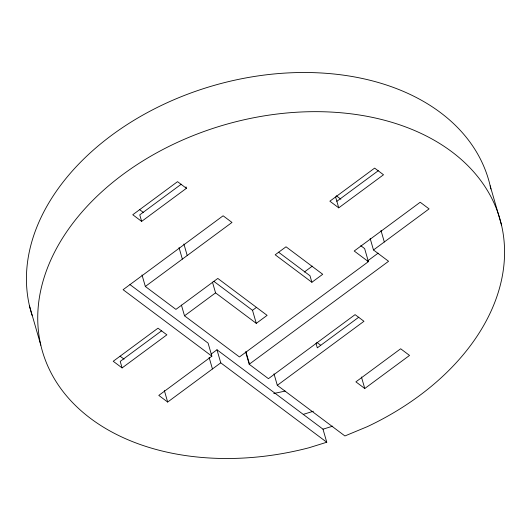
<?xml version="1.0" encoding="UTF-8"?>
<svg xmlns="http://www.w3.org/2000/svg" width="531" height="531" viewBox="0 0 531 531"><rect width="100%" height="100%" fill="white"/><g stroke="black" fill="none" stroke-linecap="round" stroke-linejoin="round"><path stroke-width="0.8" d="M181.237 184.217L139.759 214.863L141.644 221.394L186.414 188.306L185.996 186.859M212.46 282.12L215.559 292.873L256.281 323.366L267.113 315.361L217.81 278.436L175.927 309.387L145.328 286.468L231.987 222.443L223.106 215.792L123.092 289.694L211.869 356.182L158.796 395.403L167.67 402.047L220.75 362.832L216.98 349.776L211.232 354.024M161.696 330.74L120.218 361.392L122.097 367.917L166.873 334.835L157.992 328.185L113.222 361.266L122.097 367.917M336.853 201.315L378.337 170.67M360.761 245.694L364.638 248.601L368.408 261.65L239.435 356.951L184.509 315.812L215.559 292.873M338.738 207.847L383.508 174.765L374.634 168.115L329.864 201.196L338.738 207.847L335.599 196.968M256.281 323.366L252.51 310.316L256.5 307.369M304.336 272.025L312.308 266.131M311.883 282.28L322.715 274.281L286.023 246.796L275.191 254.8L311.883 282.28L309.998 275.755L278.549 252.198M216.98 349.776L323.001 429.181L326.764 442.237L309.022 447.752A238.12 166.9 -16.1 0 1 46.403 270.817A238.12 166.9 -16.1 0 1 423.247 134.469A238.12 166.9 -16.1 0 1 367.346 426.645L344.918 435.958L277.308 385.32L363.967 321.288L355.086 314.644L268.434 378.669L249.198 364.266L388.573 261.285L373.479 249.982L429.081 208.895L420.207 202.245L354.204 251.017L368.408 261.65M367.498 261.013L378.145 253.148M358.79 317.193L317.312 347.845L316.051 343.491M364.764 388.506L409.54 355.425L400.659 348.774L355.889 381.855L364.764 388.506L361.438 376.983M303.247 414.386L313.403 411.233M323.001 429.181L332.745 426.154M336.282 195.773L340.869 199.205M186.414 188.306L177.54 181.662L132.763 214.743L141.644 221.394M139.567 209.599L143.529 212.573M316.748 342.309L320.711 345.276M213.767 281.291L252.51 310.316M129.929 284.576L208.099 343.126L211.869 356.182M220.75 362.832L326.764 442.237M120.079 356.175L124.062 359.155M490.173 185.804L501.476 224.965M380.986 230.461L384.311 241.977M370.153 238.459L373.479 249.982M273.989 373.797L277.308 385.32M245.939 351.761L249.49 364.054M245.654 351.98L249.198 364.266M183.892 244.001L187.217 255.524M179.033 247.592L182.352 259.115M209.121 357.449L212.44 368.965M181.41 305.066L184.509 315.812M142.009 274.952L145.328 286.468M164.344 390.531L167.67 402.047M29.524 306.035L40.827 345.196M32.112 315.387A238.12 166.9 -16.1 0 1 217.518 84.449A238.12 166.9 -16.1 0 1 490.863 188.963M285.114 391.048A209.546 146.875 -16.1 0 1 273.75 393.451"/></g></svg>
